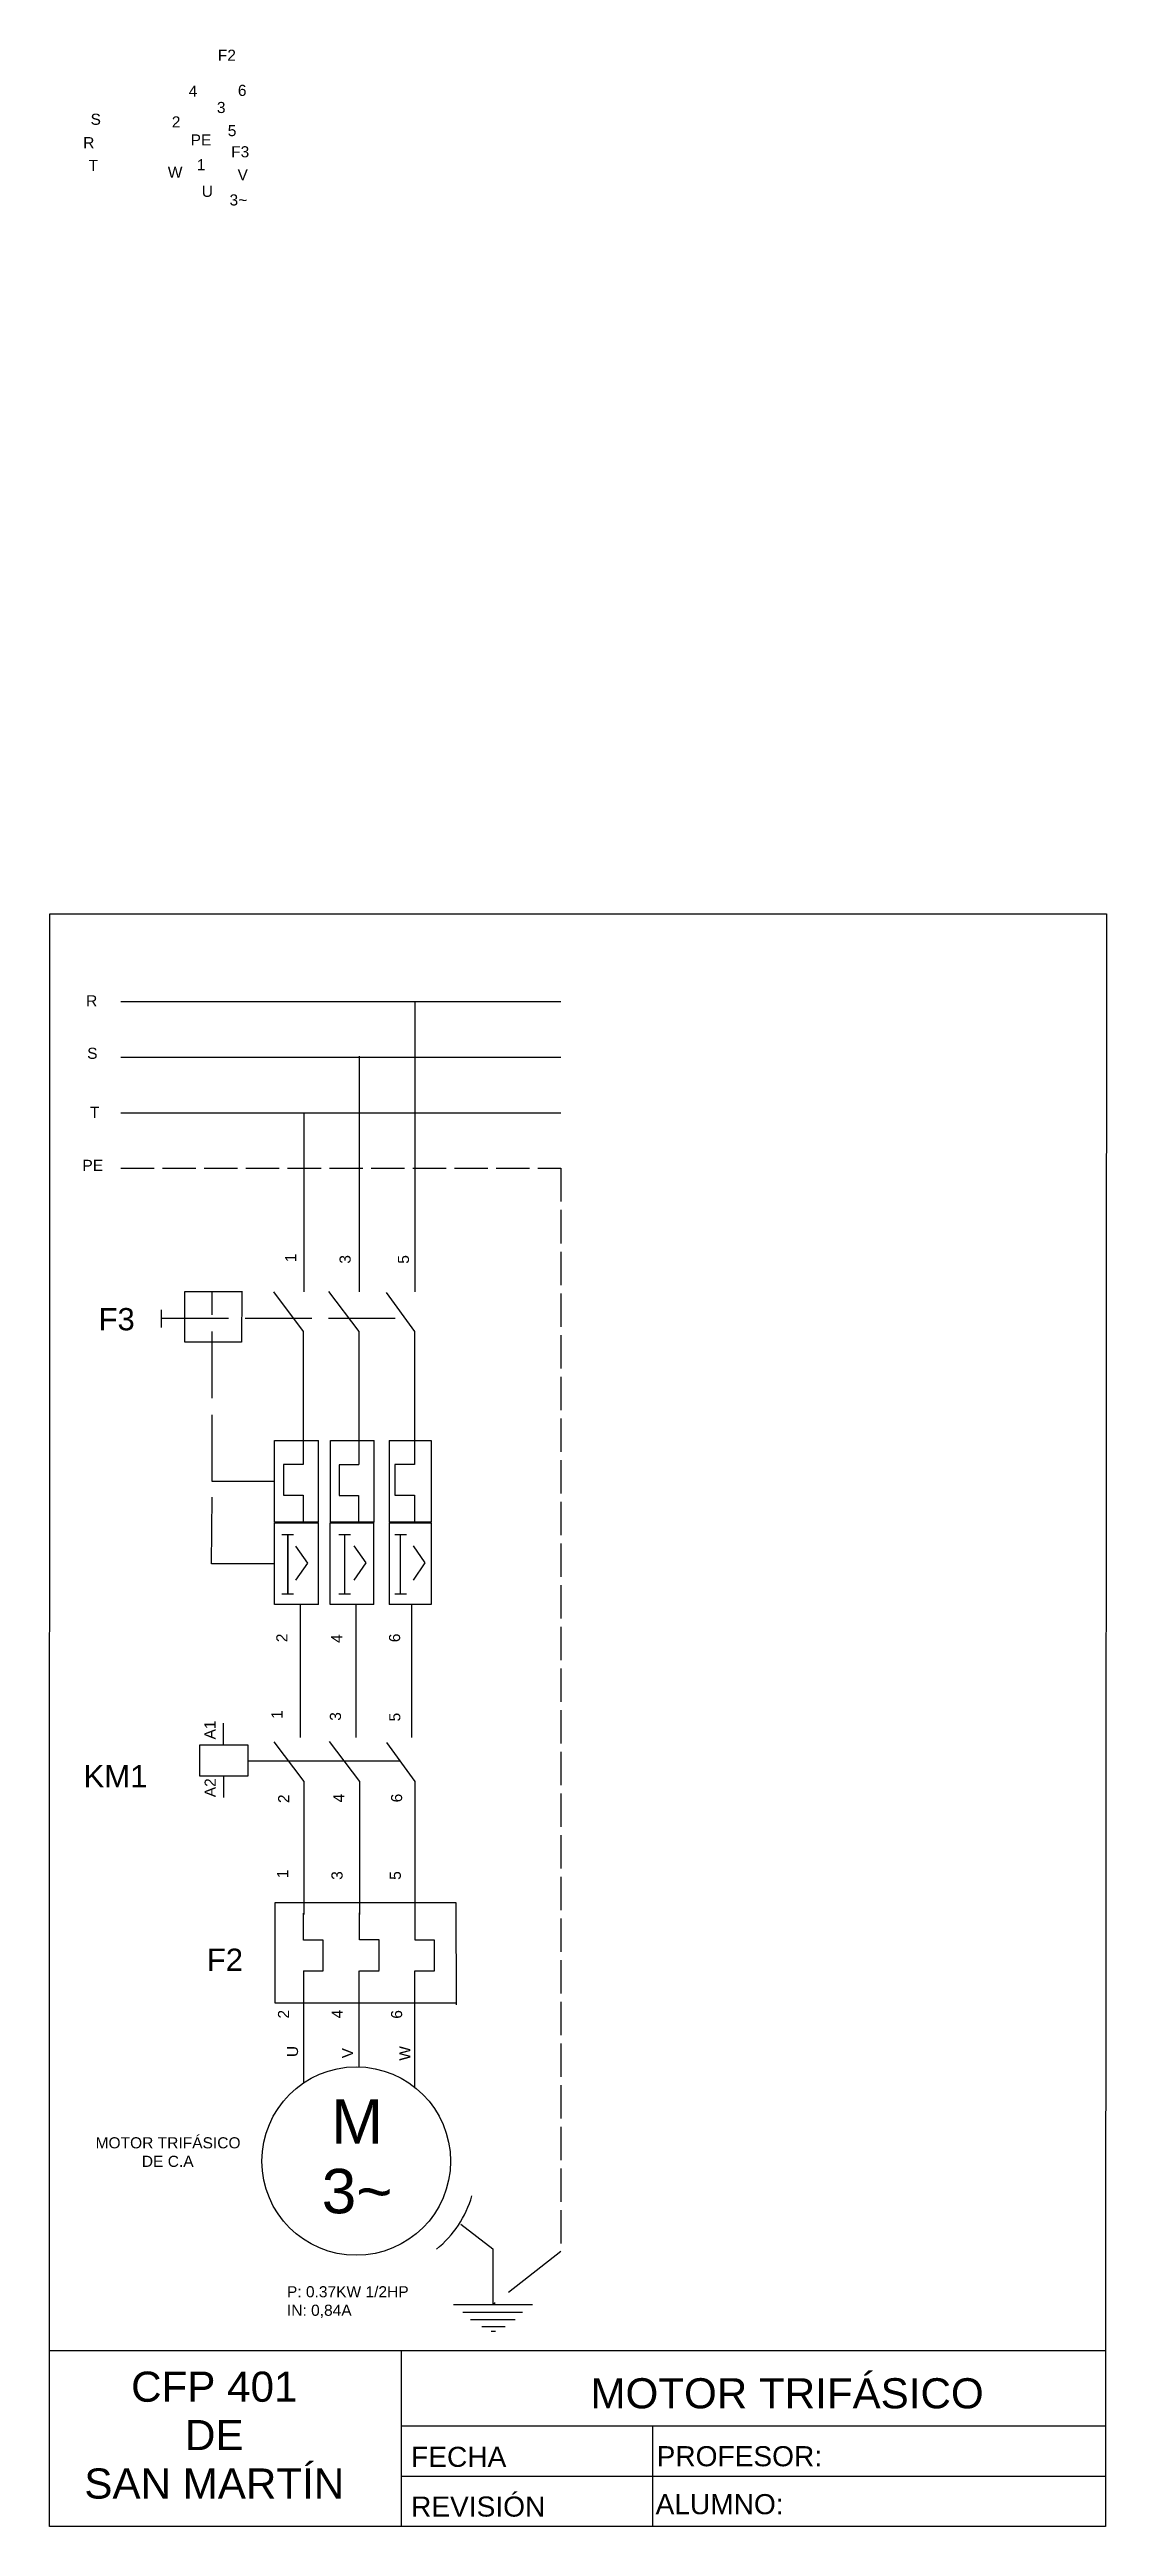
# Model space of a CAD drawing. Header units: millimetres. Extents: x 10 to 200, y 0 to 446.
import ezdxf
from ezdxf.enums import TextEntityAlignment as Align

# ---------------------------------------------------------------- set-up
doc = ezdxf.new("R2010")
doc.units = ezdxf.units.MM
doc.linetypes.add('ACAD_ISO02W100', pattern=[15, 12, -3])
doc.layers.add('Circuito', color=7, linetype='Continuous')
doc.layers.add('Formato y rotulo', color=7, linetype='Continuous')
doc.styles.get("Standard").update_dxf_attribs({"font": 'arial.ttf'})

msp = doc.modelspace()

# ---------------------------------------------------------------- linework, layer by layer
at = {"layer": 'Circuito'}
for p, q in [((22.76, 274.18), (101.91, 274.18)), ((75.65, 274.19), (75.65, 221.97)), ((22.76, 264.18), (101.91, 264.18)), ((65.65, 264.39), (65.65, 221.97)), ((22.76, 254.18), (101.91, 254.18)), ((55.65, 254.11), (55.65, 221.97)), ((30.01, 218.72), (30.01, 215.55)), ((34.27, 212.92), (34.28, 222.01)), ((34.28, 222.01), (44.63, 222.01)), ((44.5, 222.01), (44.49, 212.92)), ((50.19, 221.97), (55.57, 214.81)), ((60.11, 222.02), (65.57, 214.81)), ((70.45, 221.86), (75.57, 214.81)), ((55.57, 214.81), (55.57, 190.88)), ((65.57, 214.81), (65.57, 190.88)), ((75.57, 214.81), (75.57, 190.88)), ((44.49, 212.92), (34.27, 212.92)), ((50.39, 180.5), (50.41, 195.17)), ((50.41, 195.17), (58.31, 195.17)), ((58.31, 180.5), (58.31, 195.17)), ((60.45, 180.5), (60.45, 195.17)), ((60.45, 195.17), (68.31, 195.17)), ((68.31, 180.5), (68.31, 195.17)), ((71.01, 195.17), (71.01, 180.5)), ((71.01, 195.17), (78.58, 195.17)), ((78.58, 195.17), (78.58, 180.5)), ((55.57, 190.88), (52.02, 190.88)), ((52.02, 190.88), (52.02, 185.39)), ((65.56, 190.81), (62.01, 190.81)), ((62.01, 190.81), (62.01, 185.32)), ((75.6, 190.85), (72.05, 190.85)), ((72.05, 190.85), (72.05, 185.36)), ((52.02, 185.39), (55.54, 185.39)), ((55.54, 185.39), (55.54, 180.51)), ((62.01, 185.32), (65.53, 185.32)), ((65.53, 185.32), (65.53, 180.45)), ((72.05, 185.36), (75.58, 185.36)), ((75.58, 185.36), (75.58, 180.49)), ((50.37, 165.71), (50.39, 180.38)), ((58.31, 180.5), (50.39, 180.5)), ((50.39, 180.38), (58.29, 180.38)), ((58.29, 165.71), (58.29, 180.38)), ((60.43, 180.38), (68.29, 180.38)), ((60.43, 165.71), (60.43, 180.38)), ((68.31, 180.5), (60.45, 180.5)), ((68.29, 165.71), (68.29, 180.38)), ((70.99, 180.38), (78.56, 180.38)), ((70.99, 180.38), (70.99, 165.71)), ((78.58, 180.5), (71.01, 180.5)), ((78.56, 180.38), (78.56, 165.71)), ((51.74, 178.29), (53.84, 178.29)), ((52.78, 167.59), (52.78, 178.26)), ((52.78, 178.14), (52.78, 167.59)), ((56.39, 173.11), (54.26, 176.17)), ((61.99, 178.29), (64.08, 178.29)), ((63.03, 167.59), (63.03, 178.26)), ((66.88, 173.16), (64.75, 176.22)), ((72.02, 178.29), (74.11, 178.29)), ((73.06, 167.59), (73.06, 178.26)), ((77.52, 173.16), (75.39, 176.22)), ((54.26, 170.04), (56.39, 173.11)), ((64.75, 170.09), (66.88, 173.16)), ((75.39, 170.09), (77.52, 173.16)), ((58.29, 165.71), (50.37, 165.71)), ((51.73, 167.59), (53.83, 167.59)), ((55.02, 165.69), (55.02, 141.75)), ((68.29, 165.71), (60.43, 165.71)), ((61.98, 167.59), (64.08, 167.59)), ((65.02, 165.69), (65.02, 141.75)), ((78.56, 165.71), (70.99, 165.71)), ((72.01, 167.59), (74.11, 167.59)), ((75.02, 165.69), (75.02, 141.75)), ((41.24, 140.38), (41.24, 144.35)), ((45.66, 140.38), (36.92, 140.38)), ((36.92, 140.38), (36.92, 134.85)), ((45.66, 134.85), (45.66, 140.38)), ((50.28, 140.98), (55.66, 133.82)), ((60.2, 141.03), (65.66, 133.82)), ((70.54, 140.87), (75.66, 133.82)), ((36.92, 134.85), (45.66, 134.85)), ((41.24, 134.85), (41.24, 130.98)), ((72.95, 137.51), (45.66, 137.51)), ((55.66, 133.82), (55.66, 109.89)), ((65.66, 133.82), (65.66, 109.89)), ((75.66, 133.82), (75.66, 109.89)), ((50.51, 93.91), (50.51, 112.05)), ((50.51, 112.05), (83, 112.05)), ((83, 112.05), (83.06, 93.63)), ((55.64, 105.27), (55.64, 110.14)), ((65.68, 105.31), (65.68, 110.19)), ((75.67, 105.25), (75.67, 110.12)), ((59.16, 105.27), (55.64, 105.27)), ((59.16, 99.78), (59.16, 105.27)), ((69.21, 105.31), (65.68, 105.31)), ((69.21, 99.82), (69.21, 105.31)), ((79.2, 105.25), (75.67, 105.25)), ((79.2, 99.75), (79.2, 105.25)), ((55.61, 99.78), (59.16, 99.78)), ((55.65, 79.6), (55.65, 99.75)), ((65.65, 82.47), (65.65, 99.75)), ((65.66, 99.76), (69.21, 99.76)), ((75.65, 78.81), (75.65, 99.75)), ((75.65, 99.75), (79.2, 99.75)), ((83.06, 93.92), (50.51, 93.91)), ((83.9, 54.18), (89.67, 49.71)), ((89.67, 49.71), (89.67, 39.68)), ((96.79, 39.68), (82.56, 39.68)), ((84.24, 38.36), (94.99, 38.36)), ((85.66, 37.04), (93.7, 37.04)), ((87.68, 35.76), (91.85, 35.76)), ((89.36, 34.92), (90.16, 34.92))]:
    msp.add_line(p, q, dxfattribs=at)
at = {"layer": 'Circuito', "linetype": 'ACAD_ISO02W100', "ltscale": 0.5}
for p, q in [((22.76, 244.18), (101.91, 244.18)), ((101.91, 244.18), (101.91, 49.24))]:
    msp.add_line(p, q, dxfattribs=at)
at = {"layer": 'Circuito', "linetype": 'ACAD_ISO02W100'}
for p, q in [((39.19, 187.84), (39.16, 221.98)), ((30.11, 217.22), (73.79, 217.2)), ((39.05, 172.99), (39.19, 187.84)), ((50.45, 187.84), (39.19, 187.84)), ((50.25, 172.99), (39.05, 172.99)), ((101.91, 49.24), (89.67, 39.68))]:
    msp.add_line(p, q, dxfattribs=at)
at = {"layer": 'Circuito'}
msp.add_circle((65.1, 65.52), 16.96, dxfattribs=at)
msp.add_arc((67.6, 64.54), 19.05, 308.7754, 343.9628, dxfattribs=at)
at = {"layer": 'Formato y rotulo'}
for p, q in [((9.95, 31.41), (10, 290)), ((10, 290), (200, 290)), ((200, 290), (199.82, 31.41)), ((9.95, -0.23), (9.95, 31.41)), ((9.95, 31.41), (199.82, 31.41)), ((73.24, -0.23), (73.24, 31.41)), ((199.82, 31.41), (199.82, -0.23)), ((73.24, 17.85), (199.82, 17.85)), ((118.45, -0.23), (118.45, 17.85)), ((73.24, 8.81), (199.82, 8.81)), ((199.82, -0.23), (9.95, -0.23))]:
    msp.add_line(p, q, dxfattribs=at)

# ---------------------------------------------------------------- texts
at = {"layer": 'Circuito'}
for s, height, p in [('F2', 2, (40.2, 443.49)), ('4', 2, (34.97, 437.04)), ('6', 2, (43.81, 437.17)), ('S', 2, (17.32, 431.97)), ('2', 2, (31.93, 431.49)), ('3', 2, (40.04, 434.09)), ('R', 2, (16, 427.76)), ('PE', 2, (35.31, 428.25)), ('5', 2, (41.99, 429.93)), ('F3', 2, (42.6, 426.12)), ('T', 2, (16.97, 423.66)), ('W', 2, (31.21, 422.44)), ('1', 2, (36.44, 423.79)), ('V', 2, (43.75, 421.99)), ('U', 2, (37.31, 419)), ('3~', 2, (42.31, 417.45)), ('R', 2, (16.52, 273.33)), ('S', 2, (16.71, 263.88)), ('T', 2, (17.2, 253.25)), ('PE', 2, (15.86, 243.71)), ('F3', 4, (18.75, 215.03)), ('KM1', 4, (16.06, 132.78)), ('F2', 4, (38.22, 99.75)), ('M', 8, (60.59, 68.64)), ('3~', 8, (58.89, 56.12))]:
    msp.add_text(s, height=height, dxfattribs=at).set_placement(p)
for s, p in [('1', (54.31, 227.3)), ('3', (64.09, 227.02)), ('5', (74.58, 227.01)), ('2', (52.72, 158.9)), ('4', (62.58, 158.77)), ('6', (72.99, 158.9)), ('A1', (39.79, 141.4)), ('1', (51.85, 145.09)), ('3', (62.35, 144.76)), ('5', (73.02, 144.64)), ('A2', (39.83, 131)), ('2', (53.05, 129.95)), ('4', (62.97, 130.05)), ('6', (73.35, 130.08)), ('1', (52.86, 116.42)), ('3', (62.64, 116.14)), ('5', (73.12, 116.13)), ('2', (53.02, 91.17)), ('4', (62.68, 91.2)), ('6', (73.35, 91.14)), ('U', (54.63, 84.23)), ('V', (64.51, 84.01)), ('W', (74.82, 83.58))]:
    msp.add_text(s, height=2, rotation=90, dxfattribs=at).set_placement(p)
at = {"layer": 'Circuito', "char_height": 2, "attachment_point": 1}
for s, width, insert in [('\\pi0.90952;MOTOR TRIFÁSICO\\P\\pi9.2294;DE C.A', 27.5626, (17.31, 69.81)), ('P: 0.37KW 1/2HP^JIN: 0,84A', 28.3708, (52.63, 43.01))]:
    msp.add_mtext_dynamic_manual_height_columns(s, width=width, gutter_width=10, heights=[0], dxfattribs=dict(at, insert=insert))
at = {"layer": 'Formato y rotulo'}
for s, p in [('CFP 401', (39.57, 22.21)), ('DE', (39.57, 13.5)), ('SAN MARTÍN', (39.57, 4.78))]:
    msp.add_text(s, height=5.425, dxfattribs=at).set_placement(p, align=Align.CENTER)
for s, height, p in [('MOTOR TRIFÁSICO', 5.4249, (107.21, 21.02)), ('FECHA', 3.617, (74.96, 10.49)), ('PROFESOR:', 3.617, (119.11, 10.6)), ('REVISIÓN', 3.617, (74.95, 1.54)), ('ALUMNO:', 3.617, (118.93, 1.97))]:
    msp.add_text(s, height=height, dxfattribs=at).set_placement(p)

doc.saveas('drawing.dxf')
